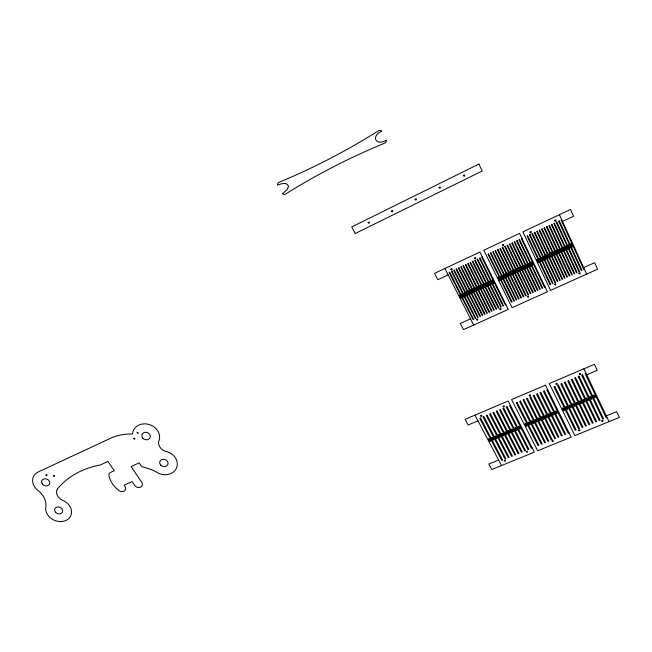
<?xml version="1.0" encoding="UTF-8"?>
<svg xmlns="http://www.w3.org/2000/svg" width="652" height="652" viewBox="0 0 652 652"><rect width="100%" height="100%" fill="white"/><g stroke="black" fill="none" stroke-linecap="round" stroke-linejoin="round"><path stroke-width="0.98" d="M482.317 256.921L481.73 257.198L505.349 305.006L505.928 304.745M521.95 238.363L521.347 238.64L544.51 287.304L545.105 287.035M561.722 219.74L561.111 220.026L583.801 269.545L584.412 269.268M448.16 274.891L437.802 279.732L434.525 273.367L479.913 252.039L508.242 309.439L463.45 329.61L460.296 323.482L470.548 318.836M562.497 221.419L573.589 216.228L570.524 209.463L522.847 231.867L550.59 290.36L597.591 269.186L594.64 262.683L583.67 267.646M510.426 405.34L509.595 405.691L531.38 448.291L532.211 447.957M547.664 389.554L546.816 389.92L568.202 433.213L569.041 432.863M586.026 373.303L585.154 373.669L606.107 417.679L606.971 417.329M477.973 420.833L468.136 424.998L465.12 419.326L508.21 400.996L534.347 452.138L491.804 469.513L488.886 464.037L498.633 460.035M586.735 374.794L597.232 370.344L594.404 364.338L549.261 383.539L574.86 435.593L619.4 417.41L616.67 411.624L606.287 415.886M546.205 415.699L545.479 415.063L545.414 415.878A6.65 5.738 -11.2 0 0 546.115 417.329L546.832 417.956L546.906 417.15A6.618 5.713 -10.3 0 0 546.197 415.699M563.418 410.124L564.135 410.76L564.216 409.945A6.675 5.746 -11.7 0 0 563.515 408.478M563.524 408.478L562.798 407.842L562.725 408.657A6.707 5.77 -12.6 0 0 563.426 410.116M584.102 399.896L583.385 399.26L583.295 400.075A6.773 5.811 -14.1 0 0 583.988 401.55L584.705 402.194L584.787 401.379A6.732 5.786 -13.3 0 0 584.102 399.904M580.655 401.33L579.897 400.703L579.856 401.518A6.764 5.803 -13.9 0 0 580.549 402.985L581.266 403.629L581.348 402.814A6.724 5.778 -13 0 0 580.655 401.339M465.104 295.503L465.675 296.106L465.634 295.421A9.764 8.981 -11.1 0 0 464.705 293.563L464.142 292.952L464.183 293.644A9.845 9.038 -13.6 0 0 465.112 295.503M476.653 290.197L477.231 290.8L477.191 290.107A9.813 9.022 -12.8 0 0 476.262 288.241L475.699 287.63L475.74 288.323A9.894 9.079 -15.2 0 0 476.661 290.189M490.614 283.775L491.184 284.386L491.152 283.693A9.878 9.063 -14.7 0 0 490.231 281.811L489.636 281.199L489.701 281.892A9.967 9.12 -17.1 0 0 490.622 283.775M508.21 273.538L507.639 272.919L507.663 273.62A10.057 9.169 -19.3 0 0 508.576 275.519M508.568 275.519L509.139 276.138L509.114 275.437A9.967 9.12 -17.1 0 0 508.201 273.547M515.659 272.259L516.229 272.878L516.205 272.177A10 9.136 -18 0 0 515.292 270.278L514.705 269.659L514.762 270.36A10.09 9.193 -20.1 0 0 515.667 272.259M513.295 273.351L513.866 273.97L513.833 273.261A9.992 9.136 -17.7 0 0 512.928 271.371L512.366 270.743L512.39 271.452A10.082 9.185 -19.9 0 0 513.303 273.343M529.579 263.701L528.976 263.082L529.033 263.791A10.171 9.234 -21.7 0 0 529.929 265.698L530.492 266.326L530.467 265.617A10.073 9.185 -19.7 0 0 529.571 263.71M542.733 259.814L543.303 260.441L543.287 259.724A10.139 9.218 -21.2 0 0 542.391 257.801L541.796 257.181L541.845 257.89A10.236 9.267 -23.1 0 0 542.741 259.806M539.995 258.909L539.424 258.282L539.448 258.991A10.228 9.258 -22.8 0 0 540.345 260.914L540.899 261.542L540.883 260.833A10.13 9.21 -20.9 0 0 539.986 258.909M554.461 252.242L553.89 251.615L553.907 252.332A10.302 9.299 -24.2 0 0 554.795 254.264L555.357 254.899L555.341 254.182A10.204 9.25 -22.5 0 0 554.453 252.251M474.974 415.137L501.535 465.536M444.9 268.494L473.694 324.998M583.89 368.812L609.025 421.648M559.408 214.687L586.637 274.125M461.037 297.532L461.111 298.217L460.508 297.622A9.821 9.022 -12.9 0 1 459.587 295.763L459.538 295.071L460.108 295.682A9.739 8.965 -10.4 0 1 461.037 297.532M538.585 418.136L538.666 418.69A6.634 5.721 -10.6 0 0 539.375 420.132L540.092 420.768L540.158 419.961A6.601 5.697 -9.7 0 0 539.457 418.511L538.593 418.054M541.951 416.726L542.04 417.28A6.642 5.729 -10.9 0 0 542.741 418.731L543.458 419.366L543.532 418.56A6.61 5.705 -10 0 0 542.823 417.109L541.951 416.726M391.436 211.093C392.814 213.677 393.506 208.664 391.436 211.044M578.911 273.384C580.59 275.706 580.655 270.906 578.919 273.327M578.674 430.344C580.313 432.357 580.386 428.144 578.674 430.304M579.326 374.044C581.046 376.204 580.908 371.673 579.326 374.044M548.707 413.906L548.797 414.468A6.667 5.746 -11.5 0 0 549.497 415.919L550.215 416.555L550.288 415.74A6.626 5.721 -10.5 0 0 549.579 414.289L548.707 413.906M552.097 412.496L552.179 413.05A6.675 5.746 -11.7 0 0 552.888 414.509L553.605 415.145L553.67 414.33A6.642 5.721 -10.8 0 0 552.969 412.879L552.097 412.496M555.496 411.078L555.577 411.64A6.683 5.754 -12 0 0 556.278 413.099L556.995 413.727L557.069 412.92A6.65 5.729 -11.1 0 0 556.368 411.461L555.496 411.078M46.007 475.121C47.677 477.036 46.977 473.368 46.007 475.121M53.513 475.87C54.972 477.834 54.792 474.167 53.513 475.838M415.088 199.422C416.604 202.022 417.044 196.863 415.088 199.422M566.058 406.669L566.14 407.231A6.716 5.778 -12.8 0 0 566.832 408.698L567.55 409.334L567.631 408.519A6.683 5.754 -11.9 0 0 566.93 407.06L566.058 406.669M569.473 405.242L569.555 405.805A6.732 5.786 -13.1 0 0 570.255 407.272L570.973 407.916L571.046 407.101A6.691 5.762 -12.2 0 0 570.353 405.634L569.473 405.242M601.747 420.899C603.19 423.05 603.622 418.649 601.747 420.899M572.904 403.816L572.986 404.379A6.74 5.786 -13.4 0 0 573.678 405.846L574.396 406.489L574.477 405.674A6.699 5.77 -12.5 0 0 573.776 404.199L572.904 403.816M576.335 402.382L576.417 402.952A6.748 5.795 -13.6 0 0 577.11 404.419L577.827 405.063L577.908 404.24A6.716 5.778 -12.7 0 0 577.216 402.773L576.335 402.382M439.065 187.597C440.516 190.213 441.119 185.086 439.065 187.54M586.678 398.07L586.751 398.641A6.781 5.819 -14.4 0 0 587.444 400.116L588.153 400.76L588.243 399.937A6.748 5.795 -13.5 0 0 587.55 398.462L586.686 397.997M590.133 396.628L590.207 397.198A6.797 5.827 -14.6 0 0 590.899 398.674L591.617 399.326L591.698 398.494A6.756 5.803 -13.8 0 0 591.014 397.019L590.141 396.555M461.763 294.117L461.885 294.704A9.829 9.03 -13.2 0 0 462.814 296.554L463.376 297.165L463.336 296.481A9.756 8.973 -10.7 0 0 462.407 294.623L461.771 294.068M593.597 395.185L593.67 395.756A6.805 5.827 -14.9 0 0 594.363 397.231L595.072 397.883L595.162 397.052A6.764 5.811 -14 0 0 594.477 395.577L593.597 395.185M466.367 291.99L466.49 292.585A9.853 9.046 -13.9 0 0 467.419 294.443L467.981 295.054L467.94 294.362A9.772 8.989 -11.4 0 0 467.011 292.503L466.376 291.949M450.972 269.235C452.504 271.688 452.765 266.839 450.972 269.235M468.674 290.931L468.796 291.517A9.861 9.055 -14.2 0 0 469.725 293.376L470.288 293.995L470.247 293.302A9.78 8.998 -11.8 0 0 469.318 291.444L468.674 290.931M470.988 289.863L471.111 290.458A9.878 9.063 -14.6 0 0 472.032 292.316L472.602 292.927L472.561 292.235A9.796 9.006 -12.1 0 0 471.632 290.376L471.013 289.79M473.303 288.795L473.425 289.39A9.886 9.071 -14.9 0 0 474.346 291.257L474.909 291.868L474.876 291.175A9.804 9.014 -12.4 0 0 473.947 289.309L473.303 288.795M477.94 286.66L478.063 287.255A9.91 9.079 -15.5 0 0 478.984 289.121L479.546 289.741L479.505 289.04A9.829 9.03 -13.1 0 0 478.584 287.173L477.94 286.66M480.263 285.592L480.385 286.187A9.919 9.087 -15.8 0 0 481.306 288.054L481.869 288.673L481.828 287.972A9.837 9.038 -13.4 0 0 480.907 286.106L480.271 285.543M463.36 175.608C464.868 178.257 465.414 173 463.36 175.608M482.594 284.525L482.708 285.111A9.927 9.095 -16.1 0 0 483.629 286.986L484.191 287.605L484.159 286.904A9.845 9.038 -13.8 0 0 483.238 285.038L482.594 284.525M484.925 283.449L485.039 284.044A9.943 9.104 -16.5 0 0 485.96 285.918L486.522 286.53L486.482 285.837A9.861 9.046 -14.1 0 0 485.569 283.962L484.949 283.367M487.256 282.373L487.37 282.968A9.951 9.112 -16.8 0 0 488.291 284.842L488.853 285.462L488.821 284.761A9.87 9.055 -14.4 0 0 487.9 282.887L487.256 282.373M491.926 280.221L492.04 280.816A9.976 9.128 -17.4 0 0 492.961 282.699L493.523 283.318L493.491 282.618A9.894 9.071 -15.1 0 0 492.57 280.735L491.926 280.221M474.574 258.168C475.927 260.67 476.612 255.837 474.583 258.119M476.514 319.578C478.055 321.917 478.299 317.288 476.514 319.578M498.136 277.361L498.25 277.956A10.008 9.144 -18.2 0 0 499.171 279.847L499.734 280.466L499.701 279.765A9.919 9.087 -15.9 0 0 498.78 277.874L498.136 277.361M500.491 276.277L500.606 276.88A10.016 9.152 -18.4 0 0 501.518 278.763L502.081 279.382L502.048 278.681A9.935 9.095 -16.2 0 0 501.135 276.798L500.491 276.277M502.839 275.193L502.953 275.796A10.033 9.161 -18.7 0 0 503.866 277.679L504.428 278.306L504.395 277.605A9.943 9.104 -16.5 0 0 503.483 275.714L502.871 275.111M480.695 415.862C482.219 418.022 482.415 413.661 480.695 415.862M505.194 274.109L505.308 274.712A10.041 9.161 -19 0 0 506.221 276.603L506.783 277.222L506.751 276.521A9.951 9.112 -16.8 0 0 505.838 274.631L505.194 274.109M509.921 271.933L510.027 272.536A10.065 9.177 -19.6 0 0 510.94 274.435L511.502 275.054L511.47 274.353A9.976 9.128 -17.4 0 0 510.565 272.454L509.929 271.892M517.02 268.665L517.134 269.268A10.106 9.201 -20.4 0 0 518.038 271.167L518.601 271.794L518.568 271.085A10.016 9.144 -18.3 0 0 517.664 269.186L517.036 268.616M519.399 267.573L519.505 268.176A10.114 9.201 -20.7 0 0 520.41 270.075L520.972 270.702L520.948 269.993A10.024 9.152 -18.6 0 0 520.043 268.094L519.408 267.524M133.774 438.666C135.208 440.687 135.225 436.864 133.782 438.625M502.423 245.111C503.882 247.638 504.42 242.634 502.423 245.111M499.839 309.04C501.249 311.469 501.787 306.668 499.839 309.04M521.771 266.472L521.885 267.084A10.13 9.21 -21 0 0 522.782 268.983L523.344 269.61L523.32 268.901A10.041 9.161 -18.9 0 0 522.415 267.002L521.771 266.472M524.151 265.38L524.265 265.983A10.147 9.218 -21.2 0 0 525.162 267.89L525.724 268.518L525.699 267.809A10.049 9.169 -19.2 0 0 524.795 265.902L524.151 265.38M137.148 432.806C138.55 434.851 138.485 431.07 137.156 432.732M526.539 264.28L526.645 264.891A10.155 9.226 -21.5 0 0 527.549 266.798L528.104 267.426L528.079 266.717A10.065 9.177 -19.5 0 0 527.183 264.802L526.539 264.28M503.108 406.351C504.558 408.559 504.86 404.167 503.108 406.351M531.315 262.08L531.421 262.691A10.179 9.234 -22 0 0 532.317 264.598L532.88 265.234L532.855 264.516A10.09 9.185 -20 0 0 531.959 262.609L531.315 262.08M504.257 460.76C506.082 462.741 505.504 458.617 504.257 460.76M536.938 259.488L537.044 260.099A10.212 9.25 -22.6 0 0 537.941 262.014L538.503 262.65L538.479 261.933A10.114 9.201 -20.7 0 0 537.582 260.018L536.955 259.439M544.151 256.171L544.257 256.782A10.253 9.275 -23.3 0 0 545.145 258.705L545.708 259.333L545.691 258.624A10.155 9.226 -21.5 0 0 544.795 256.701L544.151 256.171M529.97 232.193C531.396 234.753 531.999 229.7 529.978 232.136M546.563 255.062L546.661 255.674A10.261 9.275 -23.5 0 0 547.558 257.597L548.12 258.233L548.096 257.516A10.163 9.226 -21.7 0 0 547.207 255.584L546.563 255.062M548.976 253.946L549.074 254.557A10.277 9.283 -23.8 0 0 549.97 256.489L550.524 257.124L550.508 256.407A10.179 9.234 -22 0 0 549.62 254.476L548.976 253.946M527.354 296.619C528.837 299.056 529.212 294.215 527.354 296.619M551.388 252.837L551.494 253.449A10.293 9.291 -24 0 0 552.383 255.38L552.945 256.016L552.92 255.291A10.196 9.242 -22.2 0 0 552.032 253.367L551.388 252.837M556.229 250.604L556.335 251.224A10.318 9.299 -24.5 0 0 557.216 253.155L557.778 253.791L557.762 253.074A10.22 9.258 -22.7 0 0 556.873 251.134L556.229 250.604M558.658 249.488L558.756 250.107A10.334 9.307 -24.7 0 0 559.644 252.039L560.207 252.674L560.19 251.957A10.228 9.258 -23 0 0 559.302 250.018L558.658 249.488M529.179 395.283C530.451 397.557 531.184 393.14 529.188 395.242M526.417 451.689C527.843 453.816 528.153 449.652 526.417 451.689M561.087 248.371L561.185 248.982A10.342 9.315 -24.9 0 0 562.073 250.922L562.627 251.558L562.619 250.841A10.245 9.267 -23.2 0 0 561.731 248.901L561.095 248.322M563.515 247.255L563.613 247.866A10.359 9.324 -25.1 0 0 564.502 249.806L565.064 250.441L565.048 249.724A10.261 9.275 -23.4 0 0 564.159 247.784L563.515 247.255M565.952 246.13L566.05 246.749A10.375 9.324 -25.3 0 0 566.93 248.689L567.493 249.325L567.476 248.599A10.269 9.283 -23.7 0 0 566.596 246.66L565.96 246.081M368.095 222.552C369.382 225.209 370.157 220.246 368.095 222.552M568.389 245.005L568.487 245.625A10.383 9.332 -25.5 0 0 569.367 247.564L569.929 248.208L569.913 247.483A10.285 9.283 -23.9 0 0 569.033 245.535L568.389 245.005M570.834 243.881L570.932 244.5A10.399 9.34 -25.8 0 0 571.812 246.448L572.366 247.084L572.358 246.358A10.302 9.291 -24.1 0 0 571.478 244.418L570.834 243.881M554.632 220.629C556.254 223.171 556.539 217.988 554.632 220.629M288.486 186.407L287.076 189.765L282.34 193.758A2.869 2.779 27.6 0 0 285.486 194.1C317.043 174.353 350.377 157.328 384.778 143.098A2.975 2.926 -35.2 0 0 386.408 140.245C375.617 146.333 370.646 136.284 381.762 131.101A2.983 2.934 -39.9 0 0 378.502 130.759C346.872 150.677 313.514 168.037 278.966 182.324A2.877 2.787 30.4 0 0 277.507 185.046C280.719 183.921 287.377 181.476 288.486 186.407M554.567 284.329C555.969 286.79 556.596 281.941 554.567 284.329M555.977 383.914C557.476 386.163 557.786 381.64 555.977 383.914M552.195 441.143C553.784 443.254 553.711 439 552.203 441.094M488.772 438.837L488.861 439.448A6.487 5.615 -6.5 0 0 489.595 440.866L490.312 441.486L490.361 440.703A6.463 5.583 -5.5 0 0 489.628 439.285L488.772 438.837M492.056 437.468L492.146 438.087A6.496 5.615 -6.7 0 0 492.871 439.505L493.588 440.124L493.637 439.334A6.471 5.591 -5.8 0 0 492.912 437.916L492.064 437.411M495.341 436.098L495.43 436.718A6.512 5.623 -7 0 0 496.148 438.136L496.865 438.755L496.922 437.965A6.479 5.599 -6.1 0 0 496.196 436.547L495.341 436.098M498.625 434.729L498.715 435.34A6.52 5.632 -7.3 0 0 499.44 436.767L500.157 437.386L500.206 436.596A6.487 5.607 -6.4 0 0 499.489 435.177L498.641 434.664M501.926 433.352L502.016 433.971A6.528 5.64 -7.6 0 0 502.733 435.397L503.45 436.017L503.507 435.226A6.496 5.615 -6.6 0 0 502.782 433.8L501.926 433.352M505.227 431.974L505.316 432.594A6.536 5.648 -7.9 0 0 506.033 434.02L506.751 434.639L506.808 433.849A6.504 5.623 -6.9 0 0 506.091 432.423L505.243 431.909M508.536 430.589L508.625 431.216A6.544 5.656 -8.1 0 0 509.342 432.643L510.06 433.262L510.117 432.472A6.512 5.632 -7.2 0 0 509.399 431.045L508.536 430.589M511.853 429.212L511.934 429.831A6.553 5.664 -8.4 0 0 512.651 431.265L513.368 431.885L513.426 431.094A6.52 5.64 -7.5 0 0 512.708 429.66L511.869 429.146M515.17 427.826L515.259 428.445A6.561 5.672 -8.7 0 0 515.976 429.88L516.694 430.507L516.751 429.709A6.536 5.648 -7.8 0 0 516.034 428.274L515.17 427.826M518.503 426.432L518.584 427.06A6.577 5.681 -9 0 0 519.302 428.494L520.019 429.122L520.076 428.323A6.544 5.656 -8 0 0 519.359 426.889L518.503 426.432M525.17 423.653L525.251 424.281A6.593 5.689 -9.5 0 0 525.968 425.715L526.686 426.343L526.743 425.544A6.561 5.664 -8.6 0 0 526.034 424.11L525.17 423.653M528.519 422.26L528.601 422.887A6.601 5.697 -9.8 0 0 529.31 424.33L530.027 424.957L530.092 424.15A6.569 5.672 -8.9 0 0 529.375 422.716L528.519 422.26M531.869 420.858L531.951 421.485A6.61 5.705 -10.1 0 0 532.66 422.928L533.377 423.564L533.442 422.757A6.577 5.681 -9.2 0 0 532.733 421.314L531.885 420.801M535.227 419.456L535.308 420.092A6.626 5.713 -10.4 0 0 536.017 421.534L536.735 422.162L536.8 421.363A6.593 5.689 -9.4 0 0 536.091 419.912L535.243 419.399M57.294 489.114L57.286 489.13A9.307 7.628 23.3 0 0 62.739 500.369A13.293 10.807 23 0 1 71.068 515.031A13.293 10.807 23 0 1 55.599 520.761A13.293 10.807 23 0 1 45.917 506.612A20.456 16.52 24.6 0 0 37.4 490.002A13.488 11.043 24.6 0 1 38.264 471.95L109.177 438.91A49.185 41.337 20.4 0 1 132.519 433.987A13.814 11.834 21.4 0 1 149.186 424.525A13.814 11.834 21.4 0 1 158.542 441.877A9.633 8.264 19.7 0 0 165.355 451.314A13.643 11.606 19.2 0 1 176.61 467.777A13.643 11.606 19.2 0 1 157.002 472.415A28.558 23.88 19.5 0 0 150.783 469.44A84.263 68.916 19 0 0 143.09 467.019A3.439 2.91 20.4 0 1 140.897 465.479L139.153 462.879L131.101 466.547L141.769 482.325A4.214 3.537 20 0 1 140.473 487.158A4.214 3.537 20 0 1 134.76 485.471L132.095 481.559L124.133 485.137L124.988 486.416A4.205 3.504 20.8 0 1 124.418 490.858A4.205 3.504 20.8 0 1 119.21 490.712A26.104 21.948 20.6 0 1 108.982 475.895A4.23 3.537 21.7 0 1 110.791 472.325L114.296 470.736L107.971 461.477L100.889 464.729A4.319 3.619 23 0 1 99.952 465.023A84.263 68.916 19 0 0 57.319 489.082L57.294 489.114M478.886 164.068L351.713 226.937L355.226 233.497L482.211 171.011L478.886 164.068M519.587 233.4L483.808 250.213L512.081 307.703L547.378 291.811L519.587 233.4M449.66 272.21L449.081 272.487L473.05 319.602L473.621 319.35L449.66 272.21M451.975 271.126L451.396 271.403L475.341 318.575L475.911 318.315L451.975 271.126M454.289 270.042L453.711 270.319L477.631 317.54L478.201 317.279L454.289 270.042M456.604 268.958L456.025 269.227L479.921 316.497L480.5 316.244L456.604 268.958M458.926 267.874L458.348 268.143L482.219 315.462L482.798 315.201L458.926 267.874M461.257 266.782L460.671 267.051L484.517 314.419L485.096 314.166L461.257 266.782M463.58 265.69L463.001 265.967L486.824 313.384L487.394 313.123L463.58 265.69M465.911 264.598L465.332 264.875L489.13 312.341L489.701 312.08L465.911 264.598M468.25 263.506L467.663 263.783L491.437 311.297L492.016 311.037L468.25 263.506M470.589 262.414L470.002 262.683L493.743 310.254L494.322 309.993L470.589 262.414M472.928 261.313L472.341 261.591L496.058 309.203L496.637 308.942L472.928 261.313M475.267 260.221L474.689 260.49L498.372 308.16L498.959 307.899L475.267 260.221M477.614 259.121L477.028 259.398L500.695 307.108L501.274 306.847L477.614 259.121M479.97 258.021L479.383 258.298L503.018 306.057L503.597 305.796L479.97 258.021M488.568 253.995L487.981 254.272L511.527 302.218L512.105 301.949L488.568 253.995M490.932 252.886L490.345 253.163L513.857 301.159L514.444 300.898L490.932 252.886M493.303 251.778L492.708 252.055L516.197 300.099L516.783 299.838L493.303 251.778M495.675 250.67L495.08 250.947L518.544 299.04L519.131 298.779L495.675 250.67M498.046 249.553L497.452 249.83L520.891 297.98L521.478 297.719L498.046 249.553M500.418 248.445L499.831 248.722L523.238 296.921L523.825 296.652L500.418 248.445M502.798 247.328L502.203 247.605L525.585 295.861L526.18 295.592L502.798 247.328M505.186 246.212L504.591 246.489L527.941 294.794L528.536 294.525L505.186 246.212M507.574 245.095L506.971 245.372L530.304 293.726L530.891 293.457L507.574 245.095M509.962 243.978L509.359 244.255L532.66 292.658L533.254 292.389L509.962 243.978M512.35 242.854L511.755 243.139L535.023 291.591L535.618 291.322L512.35 242.854M514.746 241.737L514.151 242.014L537.395 290.523L537.981 290.254L514.746 241.737M517.142 240.612L516.547 240.89L539.766 289.447L540.353 289.186L517.142 240.612M519.546 239.488L518.943 239.773L542.138 288.38L542.733 288.111L519.546 239.488M527.615 235.706L527.012 235.991L550.109 284.777L550.704 284.508L527.615 235.706M530.027 234.581L529.424 234.859L552.497 283.693L553.092 283.424L530.027 234.581M532.448 233.449L531.845 233.726L554.885 282.618L555.48 282.349L532.448 233.449M534.868 232.316L534.265 232.593L557.281 281.534L557.876 281.265L534.868 232.316M537.297 231.175L536.686 231.46L559.677 280.45L560.272 280.181L537.297 231.175M539.726 230.042L539.114 230.327L562.073 279.366L562.676 279.097L539.726 230.042M542.154 228.901L541.551 229.186L564.477 278.282L565.072 278.005L542.154 228.901M544.591 227.76L543.98 228.045L566.881 277.19L567.484 276.921L544.591 227.76M547.028 226.619L546.417 226.904L569.286 276.106L569.889 275.829L547.028 226.619M549.473 225.478L548.862 225.763L571.698 275.014L572.301 274.745L549.473 225.478M551.91 224.329L551.299 224.622L574.11 273.921L574.722 273.653L551.91 224.329M554.363 223.188L553.752 223.473L576.531 272.829L577.134 272.552L554.363 223.188M556.816 222.039L556.197 222.324L578.952 271.737L579.563 271.46L556.816 222.039M559.269 220.889L558.65 221.175L581.38 270.637L581.983 270.368L559.269 220.889M545.488 385.145L511.567 399.57L537.664 450.785L571.144 437.117L545.488 385.145M480.516 418.013L479.693 418.364L501.804 460.41L502.619 460.076L480.516 418.013M483.817 416.62L482.993 416.97L505.064 459.073L505.879 458.739L483.817 416.62M487.125 415.218L486.294 415.568L508.332 457.737L509.155 457.402L487.125 415.218M490.434 413.816L489.603 414.167L511.608 456.392L512.431 456.058L490.434 413.816M493.751 412.406L492.92 412.757L514.893 455.047L515.708 454.713L493.751 412.406M497.077 410.996L496.245 411.355L518.177 453.702L519 453.368L497.077 410.996M500.402 409.586L499.571 409.945L521.47 452.358L522.293 452.015L500.402 409.586M503.743 408.176L502.904 408.527L524.77 451.005L525.593 450.662L503.743 408.176M507.085 406.758L506.245 407.117L528.071 449.652L528.902 449.309L507.085 406.758M517.142 402.496L516.303 402.846L538.022 445.577L538.854 445.234L517.142 402.496M520.508 401.07L519.668 401.42L541.347 444.208L542.187 443.865L520.508 401.07M523.882 399.635L523.043 399.994L544.689 442.847L545.52 442.504L523.882 399.635M527.264 398.209L526.417 398.568L548.03 441.477L548.862 441.135L527.264 398.209M530.646 396.775L529.799 397.133L551.372 440.108L552.211 439.758L530.646 396.775M534.037 395.332L533.189 395.691L554.73 438.731L555.569 438.388L534.037 395.332M537.435 393.889L536.588 394.256L558.088 437.353L558.927 437.011L537.435 393.889M540.842 392.447L539.986 392.814L561.453 435.976L562.293 435.634L540.842 392.447M544.249 391.004L543.401 391.363L564.819 434.591L565.667 434.248L544.249 391.004M554.86 386.506L554.004 386.872L575.308 430.296L576.164 429.945L554.86 386.506M558.299 385.047L557.444 385.413L578.707 428.902L579.563 428.56L558.299 385.047M561.739 383.588L560.883 383.955L582.114 427.508L582.961 427.166L561.739 383.588M565.194 382.129L564.33 382.496L585.52 426.115L586.376 425.764L565.194 382.129M568.65 380.662L567.786 381.029L588.935 424.713L589.791 424.362L568.65 380.662M572.114 379.195L571.242 379.562L592.358 423.311L593.214 422.961L572.114 379.195M575.577 377.728L574.714 378.095L595.789 421.909L596.645 421.559L575.577 377.728M579.058 376.253L578.185 376.62L599.221 420.499L600.084 420.149L579.058 376.253M582.538 374.778L581.665 375.144L602.66 419.089L603.524 418.739L582.538 374.778M42.421 484.061A4.214 3.447 24.6 0 0 49.462 484.24A4.214 3.447 24.6 0 0 45.192 478.755A4.214 3.447 24.6 0 0 42.421 484.061M55.55 512.285A4.156 3.374 23 0 0 62.437 512.048A4.156 3.374 23 0 0 57.857 506.914A4.156 3.374 23 0 0 55.55 512.285M160.767 465.161A4.262 3.627 19.2 0 0 167.866 464.42A4.262 3.627 19.2 0 0 162.959 459.277A4.262 3.627 19.2 0 0 160.767 465.161M142.755 438.062A4.319 3.7 21.4 0 0 150.009 437.753A4.319 3.7 21.4 0 0 145.412 432.235A4.319 3.7 21.4 0 0 142.755 438.062"/></g></svg>
